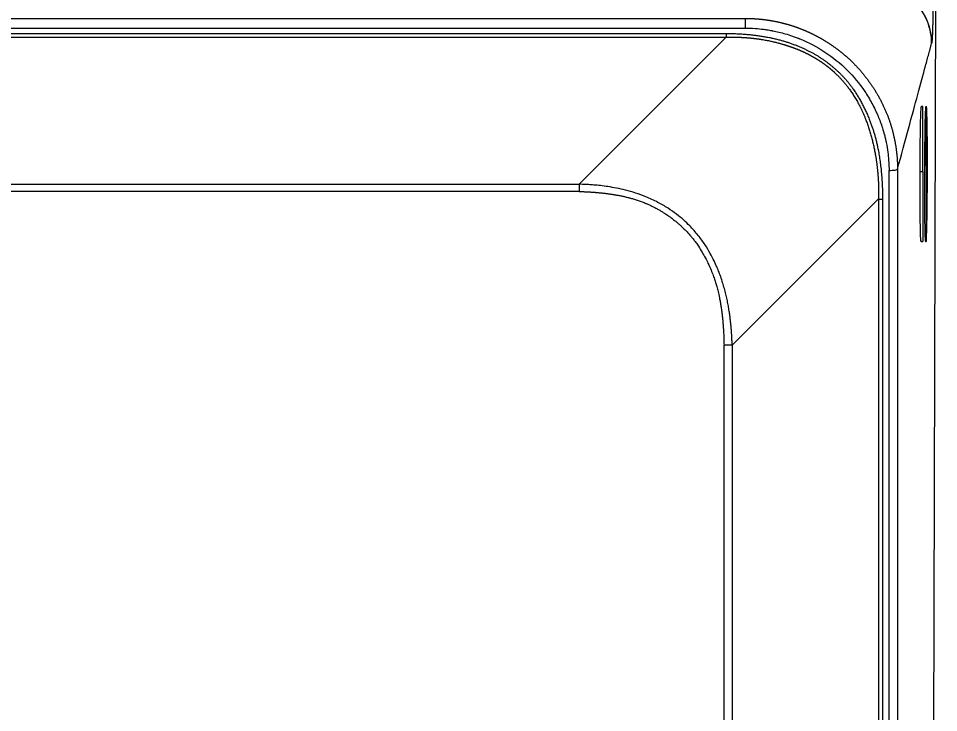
# Model space of a CAD drawing. Header units: millimetres. Extents: x 11618 to 13994, y -5897 to -2537.
# Drawn here: x 12534.3 to 12588.8, y -4732.3 to -4691.2 of the extents above; entities that cross this region are included whole.
import ezdxf

# ---------------------------------------------------------------- set-up
doc = ezdxf.new("R2010")
doc.units = ezdxf.units.MM
doc.layers.add('DIM', color=3, linetype='Continuous', lineweight=13)
doc.styles.get("Standard").update_dxf_attribs({"font": 'arial.ttf'})
doc.dimstyles.get("Standard").update_dxf_attribs({"dimtxt": 0.18, "dimasz": 0.18, "dimexe": 0.18, "dimexo": 0.0625, "dimgap": 0.09, "dimtad": 0, "dimtih": 1, "dimtoh": 1, "dimdec": 1, "dimdsep": 46, "dimtxsty": 'Standard', "dimcen": 0.09, "dimadec": 0, "dimazin": 0, "dimtfac": 1, "dimtdec": 1, "dimtofl": 0, "dimtmove": 0, "dimatfit": 3, "dimfxl": 1, "dimtolj": 1, "dimtzin": 0, "dimarcsym": 0})
doc.dimstyles.new('사본 Standard', dxfattribs={"dimtxt": 15, "dimasz": 15, "dimexe": 0.18, "dimexo": 0.0625, "dimgap": 5, "dimtad": 0, "dimdec": 1, "dimdsep": 46, "dimtxsty": 'Standard', "dimcen": 0.09, "dimadec": 0, "dimazin": 0, "dimtfac": 1, "dimtdec": 1, "dimtofl": 0, "dimtmove": 0, "dimatfit": 3, "dimfxl": 1, "dimtolj": 1, "dimtzin": 0, "dimarcsym": 0})

# ---------------------------------------------------------------- blocks, each defined once
blk = doc.blocks.new('*D7')
at = {"layer": 'Defpoints', "color": 0, "transparency": 16777216}
for p in [(12331.31847808121, -3489.709965346718), (12736.43665913161, -5533.880380025193), (12816.94560760122, -5533.880380025193)]:
    blk.add_point(p, dxfattribs=at)
at = {"layer": 'DIM', "color": 0, "lineweight": -2, "transparency": 16777216}
for p, q in [((12331.38097808121, -3489.709965346718), (12817.12560760122, -3489.709965346718)), ((12816.94560760122, -3507.709965346718), (12816.94560760122, -4494.995718388548)), ((12816.94560760122, -5515.880380025193), (12816.94560760122, -4528.594626983363)), ((12736.49915913161, -5533.880380025193), (12817.12560760122, -5533.880380025193))]:
    blk.add_line(p, q, dxfattribs=at)
at = {"layer": 'DIM', "color": 0, "transparency": 16777216}
for points in [[(12813.94560760122, -3507.709965346718), (12819.94560760122, -3507.709965346718), (12816.94560760122, -3489.709965346718)], [(12813.94560760122, -5515.880380025193), (12819.94560760122, -5515.880380025193), (12816.94560760122, -5533.880380025193)]]:
    blk.add_solid(points, dxfattribs=at)
at = {"layer": 'DIM', "color": 3, "transparency": 16777216, "insert": (12816.94560760121, -4511.795172685958), "char_height": 18, "attachment_point": 5}
blk.add_mtext('\\A1;(2280)', dxfattribs=at)
blk = doc.blocks.new('*D14')
at = {"layer": 'Defpoints', "color": 0, "transparency": 16777216}
for p in [(12584.82769349054, -4689.192164621157), (12584.82769349054, -5533.880380025191), (12736.94560760121, -5533.880380025191)]:
    blk.add_point(p, dxfattribs=at)
at = {"layer": 'DIM', "color": 0, "lineweight": -2, "transparency": 16777216}
for p, q in [((12584.89019349054, -4689.192164621157), (12737.12560760121, -4689.192164621157)), ((12736.94560760121, -4707.192164621157), (12736.94560760121, -5515.880380025191)), ((12584.89019349054, -5533.880380025191), (12737.12560760121, -5533.880380025191))]:
    blk.add_line(p, q, dxfattribs=at)
at = {"layer": 'DIM', "color": 0, "transparency": 16777216}
for points in [[(12733.94560760121, -4707.192164621157), (12739.94560760121, -4707.192164621157), (12736.94560760121, -4689.192164621157)], [(12733.94560760121, -5515.880380025191), (12739.94560760121, -5515.880380025191), (12736.94560760121, -5533.880380025191)]]:
    blk.add_solid(points, dxfattribs=at)
at = {"layer": 'DIM', "color": 3, "transparency": 16777216, "insert": (12723.92696579029, -5111.536272323176), "char_height": 18, "attachment_point": 5, "rotation": 90}
blk.add_mtext('\\A1;{\\fGulim|b0|i0|c129|p50;선반까지 높이 1000~1050mm}', dxfattribs=at)

msp = doc.modelspace()

# ---------------------------------------------------------------- linework, layer by layer
at = {"linetype": 'Continuous', "lineweight": 18}
for p, q in [((12588.28369865448, -4809.732428080488), (12588.60526015929, -4682.274396919156)), ((12085.3106388854, -4691.231252256518), (12577.32649796539, -4691.231252256518)), ((12587.83283002085, -4696.441169443044), (12587.74047220835, -4696.441169443044)), ((12587.83283002085, -4700.29909702972), (12587.83283002085, -4696.441169443044)), ((12588.02877678217, -4699.921542694677), (12588.02877678217, -4696.441169443051)), ((12586.32705328045, -4700.153996390772), (12586.32705329678, -4795.171042564994)), ((12588.02877678217, -4699.921542694677), (12588.02877678217, -4704.441169443051)), ((12587.83283002085, -4700.29909702972), (12587.83283002085, -4704.441169443044)), ((12587.72028783335, -4704.441169443044), (12587.83283002085, -4704.441169443044)), ((12587.99663459467, -4704.441169443051), (12588.02877678217, -4704.441169443051))]:
    msp.add_line(p, q, dxfattribs=at)
at = {"linetype": 'Continuous', "lineweight": 13}
for p, q in [((12085.31068275559, -4691.803444003152), (12577.3262788869, -4691.803444003152)), ((12086.4425837877, -4692.123558588954), (12576.1943723747, -4692.123558588954)), ((12086.4425837877, -4692.338468123275), (12576.1943723747, -4692.338468123275)), ((12567.4862684154, -4701.046572082623), (12576.19437237474, -4692.338468123275)), ((12576.1943723747, -4692.123558588954), (12576.1943723747, -4692.338468123275)), ((12587.94119553217, -4699.921542694677), (12588.02877678217, -4699.921542694677)), ((12587.66227064585, -4700.29909702972), (12587.83283002085, -4700.29909702972)), ((12095.15068774702, -4701.046572082604), (12567.4862684154, -4701.046572082604)), ((12567.48626841539, -4701.476391151241), (12095.1506877471, -4701.476391151241)), ((12585.2059837309, -4701.915399251235), (12576.54346678182, -4710.577916200333)), ((12585.20598373086, -4701.915399251225), (12585.20598373086, -4792.752382862498)), ((12585.4468495766, -4701.924337433245), (12585.4468495766, -4792.76132104457)), ((12576.54346678181, -4710.577916200325), (12576.5434667792, -4792.836600251815))]:
    msp.add_line(p, q, dxfattribs=at)
for centre, major_axis, ratio, start_param, end_param in [((12585.4468495766, -4701.852069541981), (0.4999999999999971, 0), 0.1445357825253798, 4.20975924117768, 4.712388980384803), ((12576.0617350903, -4710.704575618676), (0.9999999999999981, 0), 0.144535782525407, 1.068166587558246, 1.570796327694785)]:
    msp.add_ellipse(centre, major_axis=major_axis, ratio=ratio, start_param=start_param, end_param=end_param, dxfattribs=at)
at = {"linetype": 'Continuous', "lineweight": 18}
for points, degree, knots in [([(12588.46604128267, -4686.508953779963), (12588.46292493598, -4687.663023991834), (12588.45312763552, -4688.719119421567), (12588.44815505428, -4689.255136495112), (12588.43525978681, -4690.234066102143), (12588.41972816175, -4691.08544928312), (12588.41076274414, -4691.44002968046), (12588.40149923831, -4691.80639940504), (12588.39164592673, -4692.065541541479), (12588.38149420586, -4692.332531843223), (12588.35929693877, -4692.644303831644), (12588.34685698351, -4692.699089056363)], 2, [0, 0, 0, 0.25, 0.25, 0.375, 0.5, 0.625, 0.625, 0.75, 0.75, 0.875, 1, 1, 1]), ([(12588.34685328181, -4692.699089049893), (12588.3471670494, -4692.286496865626), (12588.20049650071, -4691.39390603991), (12587.6662048704, -4690.560398920648), (12587.32383916224, -4690.217118462382), (12587.32369693778, -4690.216975883666)], 3, [0, 0, 0, 0, 0.4988739325662207, 0.9997918426637064, 1, 1, 1, 1]), ([(12577.3262788869, -4691.803444003147), (12577.45546371183, -4691.804346264335), (12577.65838066145, -4691.806936550347), (12578.07164352437, -4691.837583513248), (12578.22751620059, -4691.852434714346), (12578.48772266226, -4691.886143876324), (12578.57885212851, -4691.899295025234), (12578.72197676394, -4691.922532756467), (12578.79514593078, -4691.935030153258), (12578.88327801097, -4691.951295528936), (12578.92802984304, -4691.959868501775), (12578.9505764056, -4691.964267450372), (12578.96027569713, -4691.966177070834), (12578.966749988, -4691.967455592488), (12578.97158203663, -4691.968413621937), (12579.18499731977, -4692.01081187123), (12579.4244375463, -4692.066763921555), (12579.8210676837, -4692.18199745577), (12579.95949745325, -4692.225646021607), (12580.17568701029, -4692.300440466517), (12580.2859146932, -4692.340169517523), (12580.41803631035, -4692.390935021472), (12580.48494839647, -4692.41746417894), (12580.51380418589, -4692.429084063475), (12580.53308082837, -4692.436886775195), (12580.5443347093, -4692.441468822646), (12581.06964847321, -4692.656300554718), (12581.56609138995, -4692.917110208782), (12582.49742380586, -4693.52781873486), (12582.9312824028, -4693.876698069394), (12583.72163584699, -4694.658111831672), (12584.07612489068, -4695.08853237295), (12584.54035860062, -4695.779711568166), (12584.75559944319, -4696.136689573088), (12584.97575200373, -4696.57003586953), (12585.07790801484, -4696.790545096564), (12585.12698343027, -4696.901710979731), (12585.15101767052, -4696.957515770232), (12585.16120987092, -4696.981479008582), (12585.16798059573, -4696.997464851886), (12585.17198479655, -4697.006965074922), (12585.26208779257, -4697.221501757279), (12585.35052835294, -4697.455521221427), (12585.47516919935, -4697.847528771563), (12585.51535419361, -4697.985019633538), (12585.57214315272, -4698.201634329463), (12585.59966284488, -4698.312534929082), (12585.62989308116, -4698.446472856657), (12585.64449378768, -4698.514580871374), (12585.65165979728, -4698.548919666369), (12585.65470153458, -4698.563697317062), (12585.6567227545, -4698.573562644694), (12585.65743864499, -4698.577066375034), (12585.74163881218, -4698.991892331001), (12585.78092932313, -4699.336691758251), (12585.82310121883, -4699.886319386544), (12585.8261270377, -4700.091444819797), (12585.82712944964, -4700.225219236341)], 3, [0, 0, 0, 0, 0.06249999999992176, 0.06249999999992176, 0.09374999999987975, 0.09374999999987975, 0.1093749999998609, 0.1093749999998609, 0.1171874999998537, 0.1210937499998479, 0.1230468749998471, 0.1240234374998491, 0.1245117187498505, 0.1245117187498505, 0.1249999999998519, 0.1249999999998519, 0.1874999999998412, 0.1874999999998412, 0.2187499999998369, 0.2187499999998369, 0.2343749999998358, 0.2421874999998327, 0.2460937499998297, 0.2480468749998293, 0.2480468749998293, 0.2499999999998289, 0.2499999999998289, 0.3749999999997654, 0.3749999999997654, 0.4999999999997018, 0.4999999999997018, 0.6249999999996382, 0.6249999999996382, 0.6874999999996009, 0.7187499999995848, 0.7343749999995768, 0.74218749999957, 0.7460937499995695, 0.7480468749995688, 0.7480468749995688, 0.7499999999995681, 0.7499999999995681, 0.8124999999996583, 0.8124999999996583, 0.843749999999699, 0.843749999999699, 0.8593749999997221, 0.867187499999732, 0.8710937499997373, 0.8730468749997385, 0.8740234374997402, 0.8740234374997402, 0.8749999999997418, 0.8749999999997418, 0.9374999999998709, 0.9374999999998709, 1, 1, 1, 1]), ([(12576.1943723747, -4692.123558588954), (12577.2479737093, -4692.126647031991), (12578.17365627636, -4692.263448951706), (12579.0961405654, -4692.399778214176), (12579.91774983925, -4692.675403823132), (12580.72452764628, -4692.946053913674), (12581.41988912927, -4693.34507003899), (12582.10959493256, -4693.740840791282), (12582.6733102387, -4694.258094406723)], 2, [0, 0, 0, 0.25, 0.25, 0.5, 0.5, 0.75, 0.75, 1, 1, 1]), ([(12576.1943723747, -4692.338468123255), (12576.21563729539, -4692.338159530568), (12576.25781603465, -4692.337547440326), (12576.32056537758, -4692.33697876424), (12576.38227241298, -4692.336664401814), (12576.44294532767, -4692.336617873623), (12576.50259169217, -4692.336822465096), (12576.56121913545, -4692.337269530659), (12576.61883516653, -4692.337948488854), (12576.67544721917, -4692.338849436889), (12576.73106263832, -4692.339962469277), (12576.78568868189, -4692.341277856957), (12576.8393325186, -4692.342786001689), (12576.89200122696, -4692.344477449004), (12576.94370179402, -4692.346342885785), (12576.99444111429, -4692.34837314178), (12577.04422598859, -4692.350559189994), (12577.09306312314, -4692.352892147313), (12577.1409591285, -4692.355363274996), (12577.18792051873, -4692.357963979126), (12577.23395371048, -4692.360685811017), (12577.27906502218, -4692.363520467578), (12577.32326067327, -4692.366459791628), (12577.36654678343, -4692.369495772172), (12577.40892937192, -4692.372620544649), (12577.45041435685, -4692.375826391136), (12577.49100755461, -4692.379105740522), (12577.53071467921, -4692.38245116866), (12577.56954134174, -4692.385855398477), (12577.60749304982, -4692.389311300079), (12577.64457520707, -4692.392811890811), (12577.68079311264, -4692.396350335311), (12577.71615196071, -4692.399919945536), (12577.75065684007, -4692.403514180776), (12577.78431273367, -4692.407126647645), (12577.81712451826, -4692.410751100059), (12577.84909696396, -4692.414381439207), (12577.88023473391, -4692.418011713493), (12577.91054238392, -4692.421636118488), (12577.94002436215, -4692.42524899685), (12577.96868500878, -4692.428844838256), (12577.99652855571, -4692.432418279304), (12578.02355912627, -4692.43596410343), (12578.04978073493, -4692.43947724079), (12578.07519728709, -4692.442952768184), (12578.09981257877, -4692.446385908843), (12578.12363029636, -4692.44977203267), (12578.14665401661, -4692.453106654816), (12578.16888720559, -4692.45638544017), (12578.19033322144, -4692.459604186855), (12578.21099530359, -4692.462758883982), (12578.23087661012, -4692.465845507083), (12578.24998008525, -4692.468860738275), (12578.26830892447, -4692.471799433162), (12578.32685563533, -4692.481350694842), (12578.42359932155, -4692.497881733371), (12578.55645860494, -4692.52225532061), (12578.68268656204, -4692.546999784716), (12578.80243263634, -4692.571929904834), (12578.91583793759, -4692.596881639331), (12579.02303779238, -4692.621695919122), (12579.12416113821, -4692.646222508187), (12579.21933069317, -4692.670318895158), (12579.30866292558, -4692.693850431415), (12579.3922680663, -4692.716690175232), (12579.47025010444, -4692.73871882144), (12579.54270678205, -4692.759824622103), (12579.60972958477, -4692.779903320725), (12579.67140373014, -4692.79885809273), (12579.727808153, -4692.816599496085), (12579.77901549223, -4692.833045421154), (12579.82509206668, -4692.848121072404), (12579.86609788125, -4692.861758876983), (12579.9020865338, -4692.873898653433), (12579.93310542306, -4692.884487013827), (12579.95919504142, -4692.893479121343), (12579.9803908952, -4692.900833715103), (12579.9967180907, -4692.906526973607), (12580.02122873846, -4692.915044840295), (12580.0553936258, -4692.926954467477), (12580.10059246034, -4692.943052288883), (12580.14531127882, -4692.959248114978), (12580.18954726863, -4692.975554079237), (12580.23330571701, -4692.991961484242), (12580.27658974621, -4693.008467179977), (12580.31940302796, -4693.025066587824), (12580.36174906551, -4693.0417555453), (12580.4036313834, -4693.05852981813), (12580.44505347713, -4693.075385229184), (12580.48601882632, -4693.092317624311), (12580.52653089117, -4693.109322881296), (12580.56659311319, -4693.126396907415), (12580.60620891494, -4693.143535640019), (12580.64538169991, -4693.160735046313), (12580.68411485247, -4693.177991123355), (12580.72241173771, -4693.195299898001), (12580.76027570134, -4693.21265742686), (12580.79771006961, -4693.23005979626), (12580.83471814916, -4693.247503122207), (12580.87130322692, -4693.264983550351), (12580.90746857001, -4693.282497255948), (12580.94321742563, -4693.300040443835), (12580.97855302089, -4693.317609348393), (12581.01347856278, -4693.335200233523), (12581.047997238, -4693.352809392617), (12581.08211221284, -4693.37043314853), (12581.1158266331, -4693.388067853561), (12581.14914362396, -4693.405709889424), (12581.18206628984, -4693.42335566723), (12581.21459771434, -4693.441001627461), (12581.24674096005, -4693.458644239955), (12581.27849906851, -4693.476280003883), (12581.30987506005, -4693.493905447733), (12581.3408719337, -4693.511517129284), (12581.37149266705, -4693.529111635598), (12581.40174021616, -4693.546685583003), (12581.43161751546, -4693.564235617065), (12581.46112747759, -4693.581758412583), (12581.49027299334, -4693.599250673568), (12581.51905693151, -4693.616709133232), (12581.54748213883, -4693.634130553963), (12581.57555143982, -4693.65151172732), (12581.60326763669, -4693.668849474012), (12581.63063350926, -4693.686140643884), (12581.65765181483, -4693.703382115899), (12581.68432528809, -4693.720570798132), (12581.71065664098, -4693.73770362774), (12581.73664856266, -4693.75477757096), (12581.76230371936, -4693.771789623084), (12581.78762475426, -4693.788736808449), (12581.81261428747, -4693.805616180418), (12581.83727491586, -4693.822424821361), (12581.86160921299, -4693.839159842645), (12581.88561972902, -4693.85581838461), (12581.90930899065, -4693.872397616557), (12581.93267950094, -4693.888894736725), (12581.95573373932, -4693.905306972277), (12581.97847416145, -4693.921631579278), (12582.00090319912, -4693.937865842681), (12582.02302326023, -4693.954007076301), (12582.04483672862, -4693.970052622798), (12582.06634596406, -4693.985999853658), (12582.08755330214, -4694.00184616917), (12582.10846105418, -4694.017588998404), (12582.12907150717, -4694.033225799192), (12582.1493869237, -4694.048754058103), (12582.16940954187, -4694.064171290422), (12582.18914157522, -4694.07947504012), (12582.20858521266, -4694.094662879843), (12582.22774261841, -4694.109732410873), (12582.24661593192, -4694.124681263115), (12582.2652072678, -4694.139507095063), (12582.28351871576, -4694.154207593779), (12582.30155234057, -4694.168780474862), (12582.31931018196, -4694.183223482427), (12582.33679425456, -4694.197534389073), (12582.35400654789, -4694.211710995854), (12582.37094902624, -4694.22575113226), (12582.38762362866, -4694.239652656164), (12582.40403226887, -4694.25341345385), (12582.4201768353, -4694.267031439817), (12582.43605919061, -4694.28050455732), (12582.4516811734, -4694.293830776272), (12582.4670445915, -4694.307008100753), (12582.48215124643, -4694.320034541446), (12582.49700284377, -4694.33290821614), (12582.5116013202, -4694.345626982724), (12582.52594764981, -4694.358189778206), (12582.54004619823, -4694.370591734266), (12582.54934751485, -4694.378823070771), (12582.55396172197, -4694.382906481014)], 3, [0, 0, 0, 0, 0.009319745114224787, 0.01848561322378969, 0.0274989400551137, 0.03636103796339177, 0.04507319589426865, 0.05363667936665896, 0.06205273047603597, 0.07032256791655925, 0.07844738702134672, 0.08642835981963862, 0.09426663510998126, 0.1019633385482722, 0.1095195727500745, 0.1169364174058902, 0.1242149294088153, 0.1313561429935954, 0.1383610698863104, 0.1452306994639661, 0.1519659989230697, 0.1585679134566554, 0.1650373664389118, 0.1713752596168051, 0.1775824733080557, 0.1836598666047822, 0.189608277582274, 0.1954285235122165, 0.2011214010800029, 0.2066876866052663, 0.2121281362655245, 0.2174434863220921, 0.2226344533480545, 0.2277017344575421, 0.2326460075363346, 0.2374679314728341, 0.242168146389555, 0.2467472738743574, 0.2512059172113213, 0.2555446616108696, 0.259764074438851, 0.263864705444336, 0.267847086985904, 0.2717117342562825, 0.275459145505029, 0.2790898022593916, 0.2826041695431319, 0.2860026960933547, 0.2892858145755999, 0.2924539417971941, 0.2955074789194141, 0.2984468116687741, 0.3012723105484268, 0.30398433105034, 0.3065832138699645, 0.3272740626959076, 0.3470041876004943, 0.365793798713239, 0.3836617488412796, 0.400625594065304, 0.4167016526813889, 0.4319050624381854, 0.4462498360120709, 0.4597489146543419, 0.4724142199361105, 0.4842567035075576, 0.4952863947808913, 0.5055124464389723, 0.5149431776670841, 0.5235861150017995, 0.5314480306894741, 0.538534978448583, 0.5448523265340879, 0.5504047880112523, 0.555196448163754, 0.5592307889990081, 0.5625107109104017, 0.5650385518654534, 0.5668161058105725, 0.5738926805260663, 0.5809077316484901, 0.5878617639990127, 0.594755273937141, 0.6015887493913061, 0.6083626698911291, 0.615077506601124, 0.6217337223560445, 0.6283317716977922, 0.6348721009140151, 0.6413551480783265, 0.6477813430920969, 0.6541511077280625, 0.6604648556754812, 0.6667229925869991, 0.6729259161272364, 0.6790740160229856, 0.6851676741151046, 0.6912072644120953, 0.6971931531452882, 0.7031256988256832, 0.7090052523024054, 0.7148321568227662, 0.7206067480939332, 0.7263293543461163, 0.7320002963972259, 0.7376198877192347, 0.743188434505746, 0.7487062357412138, 0.7541735832714775, 0.7595907618756829, 0.7649580493394841, 0.7702757165296644, 0.7755440274698505, 0.7807632394175938, 0.785933602942474, 0.7910553620054206, 0.79612875403911, 0.8011540100293217, 0.806131354597339, 0.8110610060832838, 0.8159431766302832, 0.8207780722695235, 0.8255658930060951, 0.8303068329055183, 0.8350010801810126, 0.8396488172813626, 0.844250220979365, 0.8488054624608651, 0.8533147074141892, 0.8577781161200712, 0.8621958435419347, 0.8665680394165038, 0.8708948483447164, 0.8751764098828035, 0.8794128586336614, 0.8836043243382328, 0.8877509319670978, 0.8918528018119609, 0.8959100495772758, 0.8999227864717155, 0.9038911192995872, 0.9078151505520892, 0.9116949784984254, 0.9155306972766163, 0.919322396984109, 0.9230701637680564, 0.9267740799152624, 0.9304342239417293, 0.9340506706817675, 0.9376234913767395, 0.9411527537631581, 0.9446385221604547, 0.9480808575580322, 0.9514798177018385, 0.954835457180243, 0.9581478275093672, 0.9614169772177027, 0.9646429519299855, 0.9678257944504844, 0.9709655448454259, 0.9740622405247411, 0.9771159163230029, 0.9801266045795881, 0.9830943352180223, 0.9860191358245178, 0.9889010317256639, 0.9917400460651926, 0.9945361998801179, 0.9972895121757467, 1, 1, 1, 1]), ([(12588.34225882864, -4692.715362892213), (12588.34308053349, -4692.717443916811), (12588.34376773757, -4692.715010138935), (12588.34518478621, -4692.701550522641), (12588.34595525094, -4692.698505580183), (12588.34685574587, -4692.699089053241)], 3, [0, 0, 0, 0, 0.5, 0.5, 1, 1, 1, 1]), ([(12582.55396172197, -4694.382906481014), (12582.56483483061, -4694.393009765666), (12582.58761392481, -4694.414176083454), (12582.62309315724, -4694.4476214759), (12582.66142534315, -4694.484206600705), (12582.70252505672, -4694.524021091534), (12582.74632363839, -4694.567136091453), (12582.79274015596, -4694.613635763289), (12582.84169011102, -4694.663607776965), (12582.89308280106, -4694.717146121257), (12582.94682206033, -4694.77435024001), (12583.00280599823, -4694.835325254082), (12583.06092703068, -4694.90018186115), (12583.121071824, -4694.969036326909), (12583.18312126284, -4695.042010446467), (12583.24695040989, -4695.119231510985), (12583.31242846706, -4695.200832269128), (12583.37941873553, -4695.286950886105), (12583.4477785758, -4695.377730899211), (12583.51735936767, -4695.473321169946), (12583.58800647059, -4695.5738758324), (12583.65955918457, -4695.679554237737), (12583.73185071191, -4695.790520894565), (12583.80470812045, -4695.906945404929), (12583.87795230735, -4696.029002395991), (12583.95139796851, -4696.156871446139), (12584.02485355517, -4696.290737009541), (12584.09812129259, -4696.430788322339), (12584.17099696682, -4696.577219355705), (12584.24327063778, -4696.730228558428), (12584.31472372836, -4696.890019399245), (12584.38514036617, -4697.056797739743), (12584.46399044408, -4697.255266570055), (12584.54834928003, -4697.484298489569), (12584.63534585072, -4697.742536355609), (12584.71540118477, -4698.002954019906), (12584.78884447029, -4698.265273141246), (12584.85598505447, -4698.529225075903), (12584.91714302472, -4698.794545531316), (12584.97258585057, -4699.060982274586), (12585.01064489485, -4699.263815044406), (12585.0348834808, -4699.4029261213), (12585.04749464131, -4699.478608468136), (12585.0598648855, -4699.556174304161), (12585.07195665882, -4699.635647410445), (12585.0837448728, -4699.71705051534), (12585.095200302, -4699.800407045292), (12585.10629419212, -4699.885740634229), (12585.11699698373, -4699.97307525427), (12585.12727866897, -4700.062435173445), (12585.13710869641, -4700.15384496058), (12585.14645600238, -4700.247329476188), (12585.15528900862, -4700.342913866172), (12585.16357563072, -4700.440623553526), (12585.17128328539, -4700.540484229178), (12585.17837890016, -4700.64252184149), (12585.18482892388, -4700.746762584296), (12585.19059934274, -4700.853232883404), (12585.19565568503, -4700.961959380878), (12585.19996308087, -4701.072968918724), (12585.20348612267, -4701.186288514714), (12585.20618950654, -4701.301945357089), (12585.20803568487, -4701.419966714037), (12585.20899403321, -4701.54038015704), (12585.20900575106, -4701.663212561653), (12585.20811900801, -4701.788493792645), (12585.20670015144, -4701.872820384198), (12585.20598373087, -4701.915399251222)], 3, [0, 0, 0, 0, 0.005390478249504803, 0.01129301802271966, 0.01770784862572006, 0.02463536496505862, 0.03207616168591607, 0.04003106981171618, 0.04850119588837357, 0.05748796359685777, 0.06699315776577201, 0.07701897068528826, 0.08756805059490358, 0.0986435521868662, 0.1102491889361724, 0.1223892870352736, 0.1350688406783387, 0.1482935684059982, 0.1620699701874048, 0.1764053848838451, 0.191308047706718, 0.206787147254447, 0.2228528816884944, 0.2395165135890928, 0.2567904230179029, 0.2746881583082542, 0.2932244841052319, 0.3124154261877087, 0.3322783126232258, 0.3528318108345735, 0.3740959601933936, 0.3960921998011083, 0.4188433911693634, 0.4519826566750048, 0.4851150571261613, 0.5182445517092775, 0.5513716487096927, 0.5844938635896285, 0.6176061951273791, 0.6507016001452279, 0.683771448908509, 0.6928815796059489, 0.7022113652733996, 0.7117634311804457, 0.7215404767120052, 0.7315452763830473, 0.7417806807932927, 0.7522496175115967, 0.762955091878183, 0.7739001877117153, 0.7850880679062304, 0.7965219749016029, 0.8082052310089005, 0.8201412385701513, 0.832333479929663, 0.8447855171915654, 0.8575009917356745, 0.8704836234607671, 0.8837372097214097, 0.8972656239213457, 0.9110728137225645, 0.9251627988260946, 0.9395396682761729, 0.954207577235794, 0.9691707431772535, 0.9844334414270669, 1, 1, 1, 1]), ([(12582.6733102387, -4694.258094406723), (12583.98856587741, -4695.398176348348), (12584.76172332423, -4697.476939043143), (12585.4205410934, -4699.24828045212), (12585.4468495766, -4701.924337433245)], 2, [0, 0, 0, 0.5, 0.5, 1, 1, 1]), ([(12576.54346678179, -4710.577916200331), (12576.54272771038, -4710.55057655796), (12576.54105106201, -4710.488554179354), (12576.53771803373, -4710.384643770021), (12576.53295939476, -4710.259092569565), (12576.52626495854, -4710.112322671747), (12576.51708263332, -4709.944827796218), (12576.50476230802, -4709.757178641714), (12576.48857616045, -4709.550021944108), (12576.46771318657, -4709.324081779441), (12576.44128217633, -4709.080160266509), (12576.40831206947, -4708.819138599314), (12576.3677531741, -4708.54197813021), (12576.31847818908, -4708.249721588673), (12576.25928321144, -4707.943494484711), (12576.18888916485, -4707.624506464385), (12576.10594146963, -4707.294053665441), (12576.00901667754, -4706.953518004522), (12575.89660148089, -4706.604379641808), (12575.77594325067, -4706.272296680901), (12575.63763971884, -4705.931173755842), (12575.46853160051, -4705.557686943297), (12575.23704976608, -4705.110588036448), (12574.92978384972, -4704.602865301877), (12574.53072553746, -4704.0504327663), (12574.10457421009, -4703.566793300964), (12573.6708304906, -4703.15260635708), (12573.24676825775, -4702.801962567309), (12572.73748940205, -4702.445201338985), (12572.13187662913, -4702.095349508641), (12571.48522839164, -4701.798117187309), (12570.84356130524, -4701.565818044593), (12570.25845238416, -4701.397912213534), (12569.71285719535, -4701.275121534351), (12569.21423589029, -4701.188369979322), (12568.76910778237, -4701.129613546746), (12568.38307511557, -4701.091840979634), (12568.06084777029, -4701.069068785328), (12567.80625884826, -4701.056420805524), (12567.62227935586, -4701.049980124318), (12567.52349068699, -4701.047504765349), (12567.4862684154, -4701.046572082635)], 3, [0, 0, 0, 0, 0.005540602003062021, 0.01256934200064132, 0.02106396274339753, 0.03099773610216168, 0.04233965742604323, 0.05505468277977933, 0.06910401461194315, 0.08444544207866447, 0.1010337433779377, 0.1188211588386351, 0.1377579450987429, 0.1577930224587199, 0.1788747293451257, 0.2009516996554777, 0.2239738803906496, 0.2478937081198782, 0.2726674630232875, 0.2982568178882124, 0.3194348493604525, 0.3471910210946761, 0.3812279037328052, 0.4212693792373288, 0.467134154088944, 0.5188304506928632, 0.5512295667790492, 0.5881175074875287, 0.6297230757736385, 0.6764298957136061, 0.7288086219631349, 0.7727480861196391, 0.8135874392968582, 0.8511243356016925, 0.8851068936877866, 0.9152621387994084, 0.9413182466401202, 0.9630216103566731, 0.9801497187732405, 0.9925206750173483, 1, 1, 1, 1]), ([(12567.48626841539, -4701.476391151242), (12567.50951483448, -4701.476933238298), (12567.55603048217, -4701.478017944307), (12567.62582916623, -4701.479973307791), (12567.69568689815, -4701.482176513868), (12567.76560016131, -4701.484656056046), (12567.83556605867, -4701.48741105255), (12567.90558146529, -4701.490448583363), (12567.97564325524, -4701.493773671785), (12568.04574824042, -4701.4973919724), (12568.11589318679, -4701.50130904963), (12568.18607480999, -4701.505530570908), (12568.25628977659, -4701.510062254333), (12568.32653470399, -4701.51490988206), (12568.39680616084, -4701.520079295934), (12568.46710066735, -4701.525576397749), (12568.53741469591, -4701.531407148153), (12568.60774467161, -4701.537577565778), (12568.67808697297, -4701.544093726201), (12568.74843793272, -4701.550961760828), (12568.81879383873, -4701.558187855673), (12568.88915093491, -4701.565778250075), (12568.95950542233, -4701.573739235269), (12569.0298534603, -4701.582077153043), (12569.10019116768, -4701.590798393754), (12569.1705146239, -4701.599909396276), (12569.24081987124, -4701.609416640442), (12569.31110291302, -4701.619326667134), (12569.38135972697, -4701.62964599478), (12569.45158622264, -4701.640381422469), (12569.52177840783, -4701.651538888828), (12569.59193177472, -4701.663127724358), (12569.70316959745, -4701.682193680734), (12569.85395395662, -4701.709984158007), (12570.04257134644, -4701.748529017837), (12570.22675347722, -4701.789891805461), (12570.40656289758, -4701.834018725096), (12570.56187445597, -4701.875313898816), (12570.69486404008, -4701.91326250493), (12570.8076593818, -4701.947499885676), (12570.92220073998, -4701.984324503754), (12571.0383805038, -4702.023852922774), (12571.15609668082, -4702.066173634058), (12571.27523815576, -4702.111394500937), (12571.40942137699, -4702.165070247114), (12571.56313158328, -4702.230584758283), (12571.74036960331, -4702.311903047044), (12571.93164765177, -4702.406507219285), (12572.12157345409, -4702.508173124526), (12572.29920497791, -4702.610223771937), (12572.45465936299, -4702.704863143915), (12572.59189363738, -4702.792872891521), (12572.71181200011, -4702.873316789668), (12572.81745950688, -4702.946975808887), (12572.91892714505, -4703.019999018708), (12573.02556747882, -4703.099412337541), (12573.14394103171, -4703.191222018278), (12573.27327346281, -4703.296294990435), (12573.41269657378, -4703.415600069901), (12573.56124668215, -4703.550204101367), (12573.71788745928, -4703.701252062735), (12573.88140156287, -4703.870048945017), (12573.99965409029, -4704.001013672897), (12574.07713640388, -4704.091144434861), (12574.1171974034, -4704.138732421103), (12574.16967185206, -4704.202519391658), (12574.23401368981, -4704.283071096755), (12574.33548577562, -4704.414670201308), (12574.44036986948, -4704.559196079499), (12574.59727569347, -4704.789366343533), (12574.76655276185, -4705.059055011089), (12574.95402208781, -4705.395261746208), (12575.1312725474, -4705.746993819344), (12575.26312496183, -4706.040911439568), (12575.36242525536, -4706.285288555194), (12575.4214509344, -4706.439816476446), (12575.4740450587, -4706.585936966273), (12575.52061328621, -4706.7231926177), (12575.57474993317, -4706.892328832912), (12575.64006114673, -4707.115633306694), (12575.71765944496, -4707.416944713788), (12575.78425142313, -4707.720397343031), (12575.83844773477, -4708.00761902978), (12575.88023193625, -4708.259357770611), (12575.90989616737, -4708.466314540065), (12575.9306599572, -4708.627453103456), (12575.94459587812, -4708.741990027867), (12575.9578848085, -4708.858459802874), (12575.97051695178, -4708.976887180504), (12575.98246587017, -4709.097299132476), (12575.99370928186, -4709.219722458786), (12576.00422332104, -4709.344184478352), (12576.01398406397, -4709.470712875827), (12576.02296711281, -4709.599335780636), (12576.03114750699, -4709.730081787043), (12576.03850032261, -4709.862979978862), (12576.04499810251, -4709.998060002817), (12576.05062054237, -4710.135351942652), (12576.05531728455, -4710.274886962263), (12576.05914996607, -4710.416695009836), (12576.06086880752, -4710.512004594228), (12576.0617350894, -4710.560039836147)], 3, [0, 0, 0, 0, 0.004874161837223548, 0.009753106223249186, 0.01463670794688744, 0.01952484273974479, 0.02441738739240224, 0.0293142198828361, 0.03421521951676178, 0.0391202670800046, 0.04402924500250301, 0.04894203753383708, 0.05385853093009193, 0.05877861365171592, 0.06370217657222767, 0.06862911319736469, 0.07355931989446994, 0.07849269613168884, 0.08342914472669759, 0.08836857210443536, 0.09331088856367223, 0.09825600855166468, 0.1032038509466555, 0.1081543393476582, 0.1131074023709342, 0.1180629739527343, 0.123020993657594, 0.1279814069916522, 0.1329441657203942, 0.1379092281900102, 0.1428765596518689, 0.1478461325892129, 0.152817927045487, 0.166540947397856, 0.1799943930168745, 0.1931870932887508, 0.2061277378097804, 0.2188248681298617, 0.2268952243735873, 0.2351393280319727, 0.2435547643677822, 0.2521392345004237, 0.2608905744228029, 0.2698067747569752, 0.2788860012734515, 0.2912272995606818, 0.3048846511099487, 0.3198318663331893, 0.3360445929228095, 0.3501392077067449, 0.3628812896854477, 0.3742992659078674, 0.3844155648937703, 0.3932475211909207, 0.4013882015444685, 0.4107141002635627, 0.4212223928147302, 0.4329126648871555, 0.4457878924676899, 0.4598555187575206, 0.4751286140010658, 0.4916270980009171, 0.5093789988442217, 0.512322222306005, 0.5166938818193312, 0.5224990653431866, 0.5297453071186451, 0.5384432920549665, 0.5575631403715553, 0.5674255249797576, 0.5972564244560239, 0.6247767486694014, 0.6487414306669664, 0.6805012337560762, 0.6928659424141383, 0.7045361214392736, 0.7154942461621151, 0.725723000944543, 0.7352055294007518, 0.7530765097655474, 0.7749605834177714, 0.8010631624481543, 0.8188418657773945, 0.8368524145158678, 0.8551012409277106, 0.8631183802486878, 0.8712637800884429, 0.8795395127364113, 0.8879476862197622, 0.896490445817638, 0.9051699757200253, 0.9139885008303176, 0.9229482887093641, 0.932051651657259, 0.9413009489274015, 0.9506985890657594, 0.96024703236601, 0.9699487934294526, 0.9798064438158937, 0.9898226147694221, 1, 1, 1, 1])]:
    msp.add_open_spline(points, degree=degree, knots=knots, dxfattribs=at)
at = {"linetype": 'Continuous', "lineweight": 13}
for points, knots in [([(12588.3422598878, -4692.715362894419), (12588.34322366241, -4692.300679213358), (12588.19481646691, -4691.404333742987), (12587.3903446322, -4690.150544048664), (12586.13850607073, -4689.342863553215), (12585.24244501052, -4689.192218222704), (12584.82769348927, -4689.192164079448)], [0, 0, 0, 0, 0.2500238575357946, 0.499976499056114, 0.7499291405765445, 1, 1, 1, 1]), ([(12577.32627890727, -4691.73112061107), (12577.32628803469, -4691.698761585772), (12577.32629716211, -4691.666403675239), (12577.32631541695, -4691.602902984172), (12577.32632454438, -4691.571761704825), (12577.32634279922, -4691.511864574897), (12577.32635192664, -4691.483110140313), (12577.32637018148, -4691.429067360066), (12577.32637930891, -4691.403780292), (12577.32639756375, -4691.357622657746), (12577.32640669117, -4691.336753182745), (12577.32642494602, -4691.300215186177), (12577.32643407344, -4691.284547528382), (12577.32645232828, -4691.25900217859), (12577.3264614557, -4691.249125090497), (12577.32647971055, -4691.235532319631), (12577.32648883797, -4691.231816958198), (12577.32649796539, -4691.231252253871)], [0, 0, 0, 0, 0.125, 0.125, 0.25, 0.25, 0.375, 0.375, 0.5, 0.5, 0.625, 0.625, 0.75, 0.75, 0.875, 0.875, 1, 1, 1, 1]), ([(12577.32649796539, -4691.231252256764), (12577.34210561407, -4691.231277612976), (12577.37336490699, -4691.231328396874), (12577.4203183341, -4691.231721195189), (12577.46740023735, -4691.23234731093), (12577.51460835876, -4691.233230950126), (12577.56194042005, -4691.234367364415), (12577.60939414039, -4691.235759599405), (12577.65696723161, -4691.237408607018), (12577.70465739951, -4691.239315905797), (12577.75246234349, -4691.241482865172), (12577.80037975662, -4691.243910898013), (12577.84840732566, -4691.246601408834), (12577.89654273105, -4691.249555807721), (12577.94478364688, -4691.252775506588), (12577.99312774091, -4691.256261920187), (12578.04157267456, -4691.260016465834), (12578.09011610293, -4691.264040563485), (12578.13875567475, -4691.268335635711), (12578.18748903244, -4691.272903107712), (12578.23631381204, -4691.277744407309), (12578.28522764328, -4691.282860964948), (12578.33422814951, -4691.288254213697), (12578.38331294775, -4691.293925589251), (12578.43247964865, -4691.299876529927), (12578.48172585652, -4691.30610847667), (12578.53104916929, -4691.312622873045), (12578.58044717856, -4691.319421165248), (12578.62991746955, -4691.326504802095), (12578.67945762111, -4691.333875235029), (12578.72906520573, -4691.341533918121), (12578.77873778955, -4691.349482308064), (12578.82847293231, -4691.357721864179), (12578.87826818741, -4691.366254048413), (12578.92812110185, -4691.375080325339), (12578.97802921626, -4691.384202162154), (12579.0279900649, -4691.393621028686), (12579.07800117564, -4691.403338397384), (12579.12806006998, -4691.413355743329), (12579.17816426303, -4691.423674544223), (12579.22831126351, -4691.4342962804), (12579.27849857376, -4691.445222434818), (12579.32872368973, -4691.456454493062), (12579.37898410098, -4691.467993943344), (12579.42927729066, -4691.479842276504), (12579.47960073555, -4691.492000986007), (12579.52995190601, -4691.504471567948), (12579.58032826603, -4691.517255521045), (12579.63072727317, -4691.530354346646), (12579.6811463786, -4691.543769548727), (12579.73158302709, -4691.557502633887), (12579.782034657, -4691.571555111354), (12579.83249870029, -4691.585928492985), (12579.88297258248, -4691.600624293261), (12579.93345372273, -4691.615644029291), (12579.98393953374, -4691.63098922081), (12580.03442742182, -4691.64666139018), (12580.08491478686, -4691.662662062391), (12580.13539902233, -4691.678992765057), (12580.18587751529, -4691.69565502842), (12580.23634764635, -4691.712650385348), (12580.28680678973, -4691.729980371335), (12580.33725231321, -4691.747646524496), (12580.38768157814, -4691.765650385592), (12580.43809193947, -4691.783993497937), (12580.4884807456, -4691.802677407742), (12580.53884533898, -4691.821703662816), (12580.58918305384, -4691.841073817452), (12580.6394911616, -4691.86078938942), (12580.68976655023, -4691.880851810613), (12580.74000639572, -4691.901260508319), (12580.79020753482, -4691.922014705163), (12580.84036670856, -4691.943113605376), (12580.89048065216, -4691.964556405413), (12580.94054609245, -4691.986342299704), (12580.99055974859, -4692.008470479115), (12581.04051833187, -4692.030940131354), (12581.09041854573, -4692.053750440862), (12581.1402570858, -4692.076900588841), (12581.19003063986, -4692.100389753241), (12581.23973588783, -4692.124217108767), (12581.28936950182, -4692.148381826872), (12581.33892814608, -4692.172883075756), (12581.38840847701, -4692.197720020368), (12581.43780714319, -4692.2228918224), (12581.48712078532, -4692.248397640289), (12581.53634603628, -4692.274236629214), (12581.58547952109, -4692.300407941095), (12581.63451785691, -4692.326910724591), (12581.68345765306, -4692.353744125102), (12581.73229551101, -4692.380907284761), (12581.78102802436, -4692.408399342438), (12581.82965177887, -4692.436219433738), (12581.87816335244, -4692.464366690999), (12581.92655931511, -4692.492840243289), (12581.97483622906, -4692.521639216407), (12582.02299064862, -4692.550762732882), (12582.07101912024, -4692.580209911969), (12582.11891818253, -4692.609979869652), (12582.16668436622, -4692.640071718637), (12582.21431419419, -4692.670484568356), (12582.26180418144, -4692.701217524964), (12582.30915083512, -4692.732269691336), (12582.3563506545, -4692.76364016707), (12582.403400131, -4692.795328048479), (12582.45029574814, -4692.827332428597), (12582.49703398159, -4692.859652397176), (12582.54361129917, -4692.892287040681), (12582.59002416079, -4692.925235442292), (12582.6362690185, -4692.958496681904), (12582.68234231649, -4692.99206983612), (12582.72824049107, -4693.025953978262), (12582.77395997067, -4693.060148178353), (12582.81949717583, -4693.094651503132), (12582.86484851925, -4693.129463016041), (12582.91001040573, -4693.164581777231), (12582.95497923217, -4693.200006843561), (12582.99975138765, -4693.235737268589), (12583.0443232533, -4693.271772102581), (12583.08869120243, -4693.308110392504), (12583.13285160042, -4693.344751182028), (12583.17680080481, -4693.381693511518), (12583.22053516523, -4693.418936418047), (12583.26405102343, -4693.45647893538), (12583.30734471329, -4693.494320093984), (12583.35041256078, -4693.532458921004), (12583.39325088402, -4693.57089444036), (12583.43585599316, -4693.609625672362), (12583.47822419077, -4693.648651635142), (12583.52035177039, -4693.687971339331), (12583.56223502188, -4693.727583807895), (12583.60387021159, -4693.767488002071), (12583.64525365625, -4693.807683097956), (12583.69622036396, -4693.857852442726), (12583.75648122318, -4693.918265816874), (12583.82567343598, -4693.989249759638), (12583.894033777, -4694.061004357774), (12583.96155578035, -4694.133512419738), (12584.0282330172, -4694.206756452363), (12584.09405905144, -4694.280719047048), (12584.1590274516, -4694.355382776333), (12584.22313178764, -4694.430730221632), (12584.28636563184, -4694.506743965832), (12584.34872255861, -4694.583406595304), (12584.41019614449, -4694.660700699395), (12584.47077996826, -4694.738608870594), (12584.53046761085, -4694.817113704522), (12584.58925265541, -4694.896197799963), (12584.64712868735, -4694.975843758895), (12584.70408929429, -4695.056034186511), (12584.76012806611, -4695.136751691251), (12584.81523859498, -4695.217978884826), (12584.86941447535, -4695.299698382255), (12584.92264930397, -4695.381892801885), (12584.97493667992, -4695.46454476543), (12585.0262702046, -4695.547636897993), (12585.07664348175, -4695.631151828105), (12585.1260501175, -4695.71507218775), (12585.17448372032, -4695.799380612403), (12585.22193790109, -4695.884059741057), (12585.26840627308, -4695.969092216263), (12585.31388245198, -4696.054460684156), (12585.3583600559, -4696.14014779449), (12585.40183270536, -4696.226136200688), (12585.44429402345, -4696.312408559818), (12585.48573763528, -4696.398947532841), (12585.52615717005, -4696.485735783845), (12585.56554625336, -4696.572755983076), (12585.603898536, -4696.659990795828), (12585.64120758668, -4696.747422923933), (12585.67746730433, -4696.835034983154), (12585.71267083189, -4696.922811076128), (12585.74681727385, -4697.010735491831), (12585.779913655, -4697.098792221227), (12585.81196618177, -4697.186967083251), (12585.84298144609, -4697.275245830715), (12585.87296594376, -4697.363614257207), (12585.90192619559, -4697.452058149712), (12585.92986871509, -4697.540563301283), (12585.95680001709, -4697.629115507683), (12585.98272661538, -4697.717700568301), (12586.00765502335, -4697.806304285934), (12586.03159175381, -4697.89491246687), (12586.05454331901, -4697.983510920891), (12586.07651623062, -4698.072085461293), (12586.09751699972, -4698.160621904911), (12586.1175521368, -4698.249106072137), (12586.13662815173, -4698.337523786936), (12586.15475155377, -4698.425860876875), (12586.17192885154, -4698.514103173141), (12586.18816655304, -4698.602236510559), (12586.2034711656, -4698.69024672762), (12586.21784919589, -4698.778119666496), (12586.23130714993, -4698.865841173074), (12586.24385153304, -4698.953397096967), (12586.25548884986, -4699.040773291543), (12586.26622560431, -4699.12795561395), (12586.27606829975, -4699.214929925139), (12586.28502343816, -4699.301682089875), (12586.29309752339, -4699.388197976828), (12586.30029704875, -4699.474463458346), (12586.30662854337, -4699.560464411411), (12586.31209839976, -4699.646186714228), (12586.31671351395, -4699.731616258984), (12586.32047890993, -4699.816738904638), (12586.32340655354, -4699.901540652212), (12586.3254826552, -4699.986006994621), (12586.32678895267, -4700.070125328468), (12586.32696529369, -4700.126078845852), (12586.32705327758, -4700.153996390764)], [0, 0, 0, 0, 0.003311738867547541, 0.006632813017545999, 0.00996315940407017, 0.01330271533330979, 0.01665141848693514, 0.02000920694541541, 0.02337601921146642, 0.02675179423336314, 0.03013647142844913, 0.03352999070660458, 0.03693229249377444, 0.04034331775552027, 0.04376300802077208, 0.04719130540542218, 0.05062815263616705, 0.05407349307433941, 0.05752727073985335, 0.06098943033519387, 0.06445991726955222, 0.06793867768298995, 0.07142565847071053, 0.0749208073074934, 0.0784240726721402, 0.08193540387204573, 0.08545475106792792, 0.08898206529861717, 0.0925172985059793, 0.09606040355992893, 0.09961133428358074, 0.1031700454785347, 0.1067364929502112, 0.1103106335333978, 0.1138924251178765, 0.1174818266741156, 0.1210787982792029, 0.1246833011427987, 0.1282952976332612, 0.1319147513038868, 0.1355416269192937, 0.1391758904818494, 0.1428175092583355, 0.1464664518066074, 0.1501226880025031, 0.1537861890667493, 0.1574569275920414, 0.1611348775702386, 0.1648200144196454, 0.1685123150123836, 0.1722117577019459, 0.1759183223507264, 0.1796319903577492, 0.1833527446864478, 0.1870805698924841, 0.1908154521517805, 0.1945573792884441, 0.1983063408028956, 0.2020623279000616, 0.2058253335175001, 0.2095953523537152, 0.2133723808964615, 0.2171564174510345, 0.2209474621686621, 0.2247455170748888, 0.2285505860979826, 0.2323626750972525, 0.2361817918915442, 0.2400079462875211, 0.2438411357326358, 0.24768129335548, 0.2515283331679486, 0.2553821684692388, 0.2592427118857521, 0.2631098754096369, 0.2669835704371918, 0.2708637078071979, 0.274750197839123, 0.2786429503713122, 0.2825418747990502, 0.2864468801126603, 0.2903578749355108, 0.294274767562032, 0.2981974659957259, 0.3021258779872437, 0.30605991107234, 0.309999472610094, 0.3139444698209797, 0.3178948098251375, 0.3218503996806314, 0.3258111464219159, 0.3297769570983271, 0.3337477388127079, 0.3377233987602118, 0.3417038442672336, 0.3456889828304954, 0.3496787221563457, 0.3536729702001852, 0.3576716352062082, 0.3616746257472407, 0.3656818507648673, 0.3696932196098501, 0.3737086420826902, 0.3777280284745739, 0.3817512896085148, 0.3857783368808448, 0.389809082302984, 0.3938434385435705, 0.3978813189708329, 0.4019226376954117, 0.4059673096134547, 0.4100152504501395, 0.414066376803515, 0.4181206061887657, 0.4221778570828884, 0.4262380489697352, 0.430301102385486, 0.4343669389646125, 0.4384354814861812, 0.4425066539206852, 0.4465803814772872, 0.4506565906515714, 0.454735209273715, 0.4588161665572021, 0.462899393147981, 0.4669848211741308, 0.4710723842960718, 0.4751620177572133, 0.4792536584351725, 0.4833472448935185, 0.4874427174340156, 0.4915400181493688, 0.4956390909766011, 0.499739881750836, 0.506785396999472, 0.5138300633743207, 0.5208736058296495, 0.527915732191105, 0.5349561338471239, 0.5419944864327234, 0.5490304505065957, 0.5560636722216984, 0.5630937839894773, 0.5701204051379088, 0.5771431425635833, 0.5841615913781322, 0.5911753355493385, 0.598183948537192, 0.6051869939253333, 0.6121840260482402, 0.6191745906146335, 0.6261582253275031, 0.6331344605013083, 0.6401028196767906, 0.6470628202339302, 0.6540139740036918, 0.6609557878789735, 0.6678877644255177, 0.6748094024932707, 0.6817201978288918, 0.6886196436900607, 0.6955072314621972, 0.7023824512784066, 0.7092447926432257, 0.7160937450609745, 0.7229287986694376, 0.7297494448796936, 0.7365551770227755, 0.743345491004048, 0.7501198859661011, 0.7568778649609789, 0.7636189429272762, 0.7703428702218365, 0.7770496611815586, 0.7837393271783945, 0.7904118607611459, 0.7970672360170399, 0.8037054089371899, 0.8103263177855778, 0.8169298834710553, 0.8235160099220775, 0.8300845844637942, 0.8366354781971563, 0.8431685463798249, 0.8496836288085391, 0.8561805502027543, 0.8626591205893898, 0.8691191356883956, 0.8755603772991423, 0.8819826136874075, 0.8883855999728758, 0.8947690785171553, 0.9011327793122148, 0.9074764203692571, 0.913799708108028, 0.9201023377466166, 0.9263839936918508, 0.9326443499303051, 0.9388830704201042, 0.9450998094836727, 0.9512942122016446, 0.9574659148079493, 0.9636145450865949, 0.9697397227701828, 0.9758410599405519, 0.9819181614317873, 0.987970625236067, 0.9939980429125748, 1, 1, 1, 1]), ([(12586.32705327877, -4700.153996390767), (12586.79030755632, -4698.444494173376), (12587.18994203052, -4696.969798754611), (12587.69396761721, -4695.109920351278), (12587.84600283602, -4694.548725030378), (12588.0502941343, -4693.794877645118), (12588.11449727127, -4693.558185989279), (12588.18964488949, -4693.28080087743), (12588.20441169167, -4693.226255294462), (12588.22618485281, -4693.145816907275), (12588.23338722983, -4693.11922655215), (12588.24774432891, -4693.066427185421), (12588.25491375203, -4693.040203354543), (12588.26912046518, -4692.988222194827), (12588.2761506662, -4692.962472012008), (12588.28993680691, -4692.911581420692), (12588.29670290155, -4692.886430775587), (12588.31670189307, -4692.811780502443), (12588.32965107135, -4692.763066837486), (12588.34225882864, -4692.715362892213)], [0, 0, 0, 0, 0.5000000000000001, 0.5000000000000001, 0.7499999999999999, 0.7499999999999999, 0.8749999999999999, 0.8749999999999999, 0.9062499999999999, 0.9062499999999999, 0.9218749999999999, 0.9218749999999999, 0.9374999999999999, 0.9374999999999999, 0.9531249999999999, 0.9531249999999999, 0.9687499999999999, 0.9687499999999999, 1, 1, 1, 1]), ([(12585.82712944964, -4700.22521923634), (12585.88553839205, -4700.225202203677), (12586.01150614262, -4700.222135085949), (12586.18778449485, -4700.205890661845), (12586.26449993131, -4700.189058989165), (12586.31444611055, -4700.171549246617), (12586.32603368159, -4700.162455380432), (12586.32705327748, -4700.153996390763)], [0, 0, 0, 0, 0.25, 0.5, 0.75, 0.75, 1, 1, 1, 1])]:
    msp.add_open_spline(points, degree=3, knots=knots, dxfattribs=at)
for points, degree in [([(12577.3262788869, -4691.803444003151), (12577.32627889369, -4691.779505565313), (12577.32627890048, -4691.755313079982), (12577.32627890727, -4691.73112061107)], 3), ([(12585.8271294496, -4795.271841604261), (12585.8271294496, -4700.225219236347)], 1), ([(12576.0617350873, -4792.818723887935), (12576.0617350858, -4765.399162537354), (12576.0617350858, -4737.979601186754), (12576.0617350894, -4710.560039836151)], 3)]:
    msp.add_open_spline(points, degree=degree, dxfattribs=at)
at = {"linetype": 'Continuous', "lineweight": 18}
for points, weights in [([(12587.72029061251, -4704.441169443582), (12587.58211637797, -4704.441169443582), (12587.60229942972, -4696.441169443106), (12587.74047366426, -4696.441169443106)], [1, 0.3333333333333334, 0.3333333333333334, 1]), ([(12587.74047366426, -4696.441169443106), (12587.74378832258, -4696.441169443106), (12587.74713997934, -4696.454964868062), (12587.75049781266, -4696.484429950006)], [1, 0.9542185492100023, 0.91158101027466, 0.8720873831939732]), ([(12587.99663908156, -4704.441169443582), (12587.85846484702, -4704.441169443582), (12587.87864789877, -4696.441169443106), (12588.01682213331, -4696.441169443106)], [1, 0.3333333333333334, 0.3333333333333334, 1]), ([(12588.01682213331, -4696.441169443106), (12588.09650277054, -4696.441169443106), (12588.12803233283, -4701.234358688686), (12588.02968041057, -4703.989206745156)], [1, 0.4643957791841077, 0.3590993804019141, 0.6841108036534191]), ([(12587.73079858703, -4704.395648952908), (12587.72719948344, -4704.426668107959), (12587.72368911832, -4704.441169443581), (12587.72029061251, -4704.441169443582)], [0.8692362964194223, 0.9095268590528105, 0.9531147602463363, 1]), ([(12588.00588436773, -4704.405884258896), (12588.00272510894, -4704.429873524698), (12587.99963815245, -4704.441169443582), (12587.99663908156, -4704.441169443582)], [0.8829771225819025, 0.9193884141510568, 0.9583960399570893, 1])]:
    msp.add_rational_spline(points, weights, degree=3, dxfattribs=at)
at = {"linetype": 'Continuous', "lineweight": 13}
msp.add_rational_spline([(12567.4862684154, -4701.046572082622), (12567.48626841534, -4701.175109687037), (12567.48626841533, -4701.321019902651), (12567.48626841539, -4701.476391151244)], [0.9999999999958941, 0.9819259211866419, 0.9819259211908345, 1.000000000008143], degree=3, dxfattribs=at)

# ---------------------------------------------------------------- dimensions: what is measured, and where the dimension line sits
at = {"layer": 'DIM', "color": 3}
for base, p1, p2, text, dimstyle, override, picture, middle in [((12816.94560760122, -5533.880380025193), (12331.3184780812, -3489.709965346716), (12736.43665913161, -5533.880380025191), '(2280)', 'Standard', {"dimtxt": 18, "dimasz": 18, "dimgap": 5, "dimclrt": 3}, '*D7', (12816.94560760121, -4511.795172685958)), ((12736.94560760121, -5533.880380025191), (12584.82769349053, -4689.192164621155), (12584.82769349053, -5533.880380025189), '{\\fGulim|b0|i0|c129|p50;선반까지 높이 1000~1050mm}', '사본 Standard', {"dimtxt": 18, "dimasz": 18, "dimgap": 3, "dimtad": 3, "dimclrt": 3}, '*D14', (12723.92696579029, -5111.536272323176))]:
    dim = msp.add_linear_dim(base=base, p1=p1, p2=p2, angle=90, text=text, dimstyle=dimstyle, override=override, dxfattribs=at)
    dim.commit()
    dim.dimension.update_dxf_attribs({"geometry": picture, "text_midpoint": middle})

doc.saveas('drawing.dxf')
